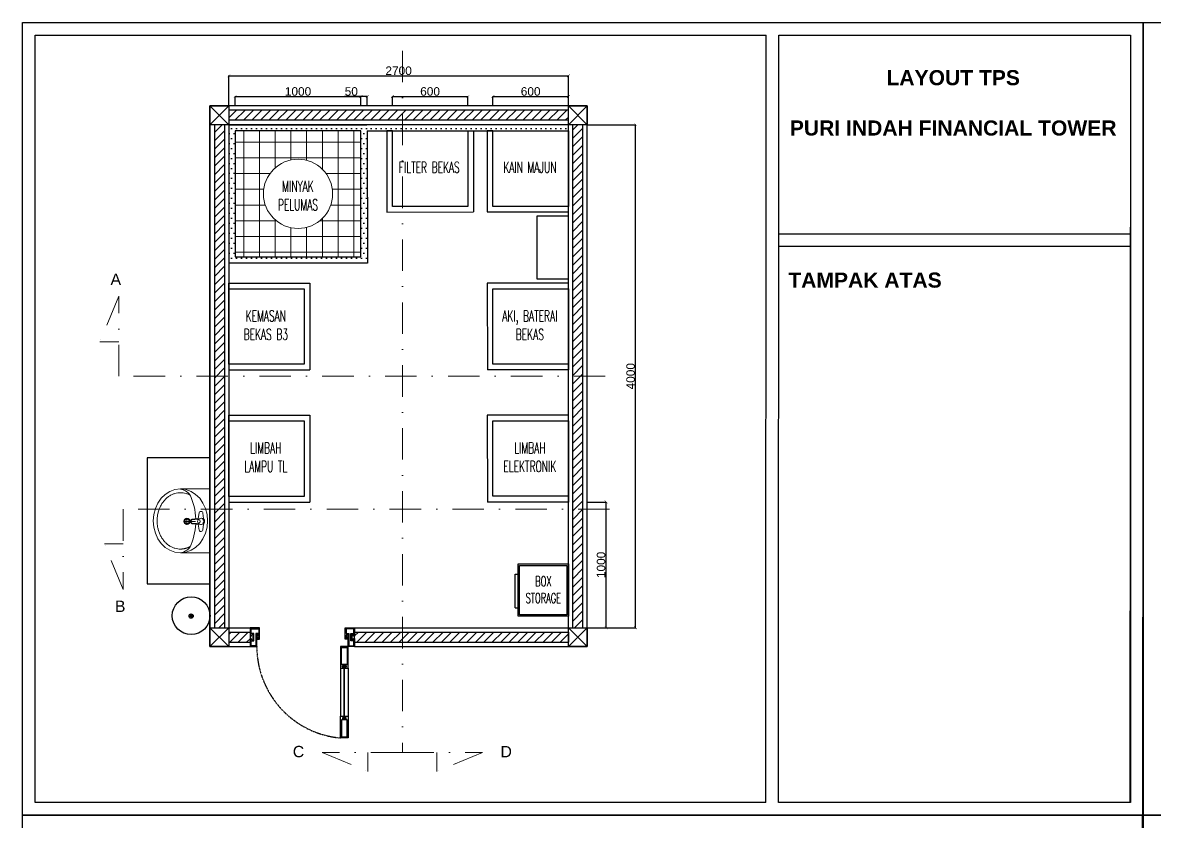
# Model space of a CAD drawing. Header units: millimetres. Extents: x -152054 to 94068, y -14280 to 90567.
# Drawn here: x 11138 to 20138, y 17401 to 23751 of the extents above; entities that cross this region are included whole.
import ezdxf

# ---------------------------------------------------------------- set-up
doc = ezdxf.new("R2010")
doc.units = ezdxf.units.MM
doc.linetypes.add('DASHDOT', pattern=[1, 0.5, -0.25, 0, -0.25])
doc.linetypes.add('HIDDEN', pattern=[0.375, 0.25, -0.125])
doc.layers.add('ALM', color=120, linetype='Continuous')
doc.layers.add('inst ME', color=7, linetype='Continuous', lineweight=13)
doc.styles.add('300', font='rs.shx', dxfattribs={"width": 0.6, "height": 100})
doc.styles.get("Standard").update_dxf_attribs({"font": 'arial.ttf'})
doc.dimstyles.new('ISO-25', dxfattribs={"dimtxt": 67.5, "dimasz": 22.5, "dimexe": 1.25, "dimexo": 0.625, "dimgap": 5.63, "dimtad": 1, "dimtoh": 1, "dimdec": 0, "dimtxsty": 'Standard', "dimblk": 'ARCHTICK', "dimcen": 2.5, "dimclrd": 40, "dimclre": 40, "dimclrt": 1, "dimadec": 0, "dimazin": 0, "dimtfac": 1, "dimtdec": 0, "dimtmove": 0, "dimatfit": 3, "dimldrblk": 'BOXFILLED', "dimfxl": 1, "dimarcsym": 0})
pattern_1 = [(45, (6508.876610297404, 15647.33039017276), (-33.67596045400933, 33.67596045400933), [])]

# ---------------------------------------------------------------- blocks, each defined once
blk = doc.blocks.new('A$C33FC0FF0')
at = {"lineweight": 5}
for p, q in [((-9.354243957204744e-08, 0.4507267894150573), (0.5079999064519143, 0.4507267894150573)), ((-9.354243957204744e-08, 0.2158684226087644), (-9.354243957204744e-08, 0.4507267894150573)), ((0.5079999064519143, 0.2158684226087644), (0.5079999064519143, 0.4507267894150573)), ((0.178948063997268, 0.3731786356729572), (0.1792391819517434, 0.3806498138510506)), ((0.2354349862771414, 0.3571142584260087), (0.189128348280974, 0.3634468945965637)), ((0.1928528779799308, 0.3938887504918966), (0.2337506328376548, 0.3983556106177275)), ((0.2335180997806674, 0.3796975837976788), (0.2397893833740454, 0.3058140031498624)), ((0.2832471790143245, 0.3796975837976788), (0.2769758954282224, 0.3058140031498624)), ((0.280969977165114, 0.3571142584260087), (0.3272766151612814, 0.3634468945965637)), ((0.3235520854623246, 0.3938887504918966), (0.2826543306046005, 0.3983556106177275)), ((0.3374568994449874, 0.3731786356729572), (0.337165781490512, 0.3806498138510506)), ((0.240885111595162, 0.3555596375954337), (0.2454041018618227, 0.3058140031498624)), ((0.2482796256417714, 0.2966458652736037), (0.2503162111797792, 0.2841269683922292)), ((0.2576171812443135, 0.335671753018687), (0.2576171812443135, 0.2387240283496794)), ((0.268125337800484, 0.2966458652736037), (0.2660887522624762, 0.2841269683922292)), ((0.2758786282838628, 0.3551993255241541), (0.2713857948519944, 0.3058140031498624)), ((0.2841376400365334, 0.2670004182873527), (0.2315459493229355, 0.2670004182873527))]:
    blk.add_line(p, q, dxfattribs=at)
for radius in [0.02383083793226978, 0.02183083793226978, 0.01683083793226978]:
    blk.add_circle((0.257406754780277, 0.2675723679203657), radius, dxfattribs=at)
for centre, radius, start, end in [((0.1903382500140651, 0.3749031827319413), 0.01151999999999999, 188.6095568991293, 263.9713243680489), ((0.1921809339301035, 0.3809607152579702), 0.01294548584827886, 87.02468754385153, 181.3761593583072), ((0.2583826394011339, 0.3801619037913042), 0.02490303785052895, 351.5466323720183, 188.4533676279817), ((0.2328105160677296, 0.4098371863146895), 0.01151999999999999, 274.6809627620971, 310.7525086621908), ((0.2583826394011339, 0.3801619037913042), 0.02765340788443385, 49.17451218892154, 130.7525086621908), ((0.2583826394011339, 0.3554542117271922), 0.01749784540707617, 352.5304383433414, 188.6494162602467), ((0.2583826394011339, 0.3801619037913042), 0.02189340788443386, 37.14188673040559, 142.8581132695944), ((0.2839925402558947, 0.4098045902792364), 0.01151999999999999, 229.1745121889215, 265.3190372379029), ((0.3242240295121519, 0.3809607152579702), 0.01294548584827886, 358.6238406416928, 92.97531245614847), ((0.3260667134281903, 0.3749031827319413), 0.01151999999999999, 276.028675631951, 351.3904431008707), ((0.1360294598753171, 0.1886028600565623), 0.1378902532047498, 131.9060658655488, 168.5304646853279), ((0.2545108897438695, -0.1672679725234048), 0.5045403830575097, 91.75197765240475, 114.6686400036447), ((0.2583826394011339, 0.3149071389561868), 0.02069768799518293, 206.061203603488, 333.9387963965121), ((0.242673021374685, 0.3589062894825474), 0.003794298381755594, 241.8871576651208, 322.8859436543561), ((0.2583949483569086, 0.3132231684285216), 0.01495519384051879, 209.6977278247352, 330.3022721752649), ((0.2599746073656206, 0.377217776956968), 0.02506393934423359, 235.2791747182886, 265.1488311713068), ((0.2582024817211277, 0.2908894612555741), 0.01038867521493514, 220.6131552544545, 319.3868447455455), ((0.2556524394503867, 0.3797854142540018), 0.02762972217939876, 274.5723170384406, 303.0137675165857), ((0.2737319420675703, 0.3589062894825474), 0.003794298381755594, 217.1140563456439, 298.1128423348792), ((0.2545108897438695, -0.1672679725234048), 0.5045403830575097, 65.33135999635527, 87.44893531843653), ((0.3729917758510055, 0.188602254151192), 0.1378910673252366, 11.46972356156736, 48.09393413445123)]:
    blk.add_arc(centre, radius, start, end, dxfattribs=at)
at = {"lineweight": 5, "extrusion": (5.551115123125766e-17, -3.33066907387547e-16, -1)}
blk.add_ellipse((0.2539999064510994, 0.2158684226087644), major_axis=(0.2539999999999999, -1.283516736510873e-16), ratio=0.8503937007874015, dxfattribs=at)
at = {"lineweight": 5}
blk.add_open_spline([(0.4566146245242635, 0.2950253094095387), (0.4577025081644024, 0.2931106591859134), (0.4587476991991934, 0.2911868861920084), (0.4602504786280406, 0.2882918144096038), (0.4607405705874044, 0.2873252217614208), (0.4616989240867042, 0.2853896110318601), (0.4621671856266403, 0.2844205929359305), (0.4627399672799584, 0.2832057050327421), (0.4628547815418642, 0.282960637290671), (0.4633064864074186, 0.2819903523122775), (0.46363797538379, 0.2812647783794091), (0.4643988237194208, 0.279567561330623), (0.4648233909438204, 0.2785956425941549), (0.4656510090107986, 0.2766508288914338), (0.4660540598461012, 0.2756779339324567), (0.4668388407417297, 0.273731440283882), (0.4672205707875037, 0.2727578416088363), (0.4679629057036436, 0.270810213049117), (0.4683235105594576, 0.2698361831644434), (0.4690237906806942, 0.2678879647064605), (0.4693634659461168, 0.2669137761404272), (0.4698574283365815, 0.2654525786492741), (0.4700194907245532, 0.2649655270433868), (0.4703384564318185, 0.2639914863611921), (0.470495359765664, 0.2635044972776086), (0.4708040318264466, 0.262530615698779), (0.4709558005533836, 0.2620437232035329), (0.4712542278621186, 0.2610700688601355), (0.4714008864439165, 0.2605833070047083), (0.4715475725142824, 0.2600879474339308), (0.4715501420550936, 0.2600792673765682), (0.4716941670822052, 0.259592590831744), (0.4718331283775115, 0.2591147899001953), (0.4721085717728783, 0.2581509389419807), (0.4722449630398842, 0.2576648966787616), (0.4725126405000992, 0.2566932853660546), (0.4726439266933085, 0.2562077163238428), (0.472901428217483, 0.2552370856064954), (0.4730276435484484, 0.2547520239313599), (0.4733987345653077, 0.2532976512156893), (0.4736360552751648, 0.2523291524630622), (0.4740908237699841, 0.2503945943244617), (0.4743082715476703, 0.2494285349457641), (0.4747235678560173, 0.2474991287963348), (0.4749214163866782, 0.246535782040155), (0.4752977878788442, 0.2446120743843494), (0.4754763108330735, 0.2436517134919995), (0.4758143048575221, 0.241734250826994), (0.4759737759277414, 0.2407771490543382), (0.4762739398402118, 0.238866477884585), (0.4764146326897389, 0.2379129084802116), (0.4766775138459707, 0.2360095752956113), (0.4767997021599513, 0.2350598115153844), (0.4770258479302356, 0.2331643628203892), (0.4771298053792634, 0.232218677905621), (0.4774147419711881, 0.2293881513469387), (0.4775687853370982, 0.2275098378813709), (0.4778072327726477, 0.2237728054242325), (0.477891636842287, 0.2219140864326619), (0.4779676555526748, 0.2191423433032469), (0.477984563881364, 0.2182211514809751), (0.4779976700492625, 0.2168239027014351), (0.4779999064530784, 0.2163457641654531), (0.4779999064530784, 0.2158684226087644), (0.4779999064530784, 0.2016695438505849), (0.4760211127259026, 0.1867654840025352), (0.469318509819459, 0.1641166447952855), (0.4664724486256091, 0.1565471403955598), (0.4594653368812942, 0.1414955088184797), (0.45529904094019, 0.1340158241218887), (0.449297237425526, 0.1249124560563359), (0.4480434267215969, 0.123084832324821), (0.4429130627149789, 0.1158940658424399), (0.4387090497957615, 0.1106167270700098), (0.4280855739316394, 0.0986721654626308), (0.4214004604773436, 0.09213553445442813), (0.4069402460127094, 0.07983865915593924), (0.3991775289514408, 0.07409046070824843), (0.3828063145092528, 0.0635607270305627), (0.3741976672727105, 0.05877942478400655), (0.3564131960492887, 0.05030011118651601), (0.3472661372261427, 0.04661128333100351), (0.3285817973492158, 0.04032095533329993), (0.3190402602895119, 0.03773210401413962), (0.3050463463850974, 0.03473724206560291), (0.3002890513207603, 0.03385475792310899), (0.290820732906468, 0.03236475303856423), (0.2861098510375086, 0.03175633333012229), (0.2768795099082126, 0.03080465437233215), (0.2721538861196677, 0.03044415618205676), (0.2630804727859868, 0.02998346096137539), (0.2587334428799295, 0.02986842260725098), (0.2539154823580247, 0.02986842260725098), (0.2538311812068059, 0.02986845920531778), (0.2491112484322002, 0.02987256277992856), (0.2448384265489949, 0.02998756927991053), (0.235845926789807, 0.03044415618205676), (0.2311203030012621, 0.03080465437233215), (0.2218899618719661, 0.03175633333012229), (0.2171790800030067, 0.03236475303856423), (0.2077107615887144, 0.03385475792310899), (0.2029534665243773, 0.03473724206560291), (0.1889595526199628, 0.03773210401413962), (0.1794180155602589, 0.04032095533329993), (0.160733675683332, 0.04661128333100351), (0.151586616860186, 0.05030011118651601), (0.1338021456294882, 0.05877942478400655), (0.1251934984002219, 0.0635607270305627), (0.1088222839580339, 0.07409046070824843), (0.1010595668967653, 0.07983865915593924), (0.08659935242485517, 0.09213553445442813), (0.07991423897055938, 0.0986721654626308), (0.06775489587471384, 0.1123435875706491), (0.06228354610811948, 0.1194809397566132), (0.05270077196928469, 0.1340158241218887), (0.04853447602818051, 0.1414955088184797), (0.04152736428386561, 0.1565471403955598), (0.03868130309001572, 0.1641166447952855), (0.03197870018357207, 0.1867654840025352), (0.02999990645639627, 0.2016695438505849), (0.02999990645639627, 0.2300673013669439), (0.03197870018357207, 0.2449713612149935), (0.03868130309001572, 0.2676202004222432), (0.04152736428386561, 0.2751897048219689), (0.04685804621567513, 0.2866402801009826), (0.04886541682662937, 0.2905524933739798), (0.05104769212357496, 0.2944286002966692)], degree=3, knots=[2.909358250648408, 2.909358250648408, 2.909358250648408, 2.909358250648408, 3.057134521096683, 3.057134521096683, 3.131022656320821, 3.131022656320821, 3.204910791544958, 3.204910791544958, 3.223576662789548, 3.223576662789548, 3.278798926769095, 3.278798926769095, 3.352687061993232, 3.352687061993232, 3.42657519721737, 3.42657519721737, 3.500463332441507, 3.500463332441507, 3.574351467665644, 3.574351467665644, 3.648239602889781, 3.648239602889781, 3.68518367050185, 3.68518367050185, 3.722127738113919, 3.722127738113919, 3.759071805725988, 3.759071805725988, 3.796015873338056, 3.796015873338056, 3.796674782289097, 3.796674782289097, 3.832959940950125, 3.832959940950125, 3.869904008562194, 3.869904008562194, 3.906848076174262, 3.906848076174262, 3.943792143786331, 3.943792143786331, 4.017680279010468, 4.017680279010468, 4.091568414234605, 4.091568414234605, 4.165456549458742, 4.165456549458742, 4.23934468468288, 4.23934468468288, 4.313232819907017, 4.313232819907017, 4.387120955131155, 4.387120955131155, 4.461009090355292, 4.461009090355292, 4.53489722557943, 4.53489722557943, 4.682673496027704, 4.682673496027704, 4.830449766475978, 4.830449766475978, 4.904337901700116, 4.904337901700116, 4.942871021288198, 4.942871021288198, 4.942871021288198, 5.090647291736473, 5.090647291736473, 5.16453542696061, 5.16453542696061, 5.238423562184748, 5.238423562184748, 5.257089433429337, 5.257089433429337, 5.312311697408885, 5.312311697408885, 5.386199832633022, 5.386199832633022, 5.460087967857159, 5.460087967857159, 5.533976103081297, 5.533976103081297, 5.607864238305433, 5.607864238305433, 5.681752373529571, 5.681752373529571, 5.71869644114164, 5.71869644114164, 5.755640508753709, 5.755640508753709, 5.792584576365778, 5.792584576365778, 5.829528643977846, 5.829528643977846, 5.830187552928887, 5.830187552928887, 5.866472711589914, 5.866472711589914, 5.903416779201983, 5.903416779201983, 5.940360846814052, 5.940360846814052, 5.977304914426121, 5.977304914426121, 6.051193049650259, 6.051193049650259, 6.125081184874395, 6.125081184874395, 6.198969320098533, 6.198969320098533, 6.27285745532267, 6.27285745532267, 6.346745590546806, 6.346745590546806, 6.420633725770944, 6.420633725770944, 6.494521860995082, 6.494521860995082, 6.56840999621922, 6.56840999621922, 6.716186266667494, 6.716186266667494, 6.863962537115768, 6.863962537115768, 6.937850672339906, 6.937850672339906, 6.976383791927988, 6.976383791927988, 6.976383791927988, 6.976383791927988], dxfattribs=at)
blk = doc.blocks.new('_ArchTick')
at = {"color": 0, "linetype": 'ByBlock', "const_width": 0.15}
blk.add_lwpolyline([(-0.5, -0.5), (0.5, 0.5)], dxfattribs=at)
blk = doc.blocks.new('*D18')
at = {"color": 40, "lineweight": -2, "transparency": 16777216}
for p, q in [((15628.33296501662, 22939.8659091658), (16013.97882339968, 22939.8659091658)), ((16012.72882339968, 18939.8659091658), (16012.72882339968, 22939.8659091658)), ((15628.33296501662, 18939.8659091658), (16013.97882339968, 18939.8659091658))]:
    blk.add_line(p, q, dxfattribs=at)
at = {"layer": 'Defpoints', "color": 0, "transparency": 16777216}
for p in [(15627.70796501662, 22939.8659091658), (16012.72882339968, 22939.8659091658), (15627.70796501662, 18939.8659091658)]:
    blk.add_point(p, dxfattribs=at)
at = {"color": 40, "lineweight": -2, "transparency": 16777216, "xscale": 22.5, "yscale": 22.5, "zscale": 22.5}
for p, rotation in [((16012.72882339968, 22939.8659091658), 90), ((16012.72882339968, 18939.8659091658), 270)]:
    blk.add_blockref('_ArchTick', p, dxfattribs=dict(at, rotation=rotation))
at = {"color": 1, "transparency": 16777216, "insert": (15972.63514672846, 20939.8659091658), "char_height": 67.5, "attachment_point": 5, "rotation": 90}
blk.add_mtext('4000', dxfattribs=at)
blk = doc.blocks.new('_BoxFilled')
at = {"color": 0, "linetype": 'ByBlock', "lineweight": -2}
blk.add_line((-0.5, 0), (-1, 0), dxfattribs=at)
at = {"color": 0, "linetype": 'ByBlock'}
blk.add_solid([(-0.5, 0.5), (0.5, 0.5), (-0.5, -0.5), (0.5, -0.5)], dxfattribs=at)
blk = doc.blocks.new('*D24')
at = {"color": 40, "lineweight": -2, "transparency": 16777216}
for p, q in [((12777.70796501661, 23090.4909091658), (12777.70796501661, 23329.54034164162)), ((12777.70796501661, 23328.29034164162), (15477.70796501661, 23328.29034164162)), ((15477.70796501661, 23090.4909091658), (15477.70796501661, 23329.54034164162))]:
    blk.add_line(p, q, dxfattribs=at)
at = {"layer": 'Defpoints', "color": 0, "transparency": 16777216}
for p in [(15477.70796501661, 23328.29034164162), (12777.70796501661, 23089.8659091658), (15477.70796501661, 23089.8659091658)]:
    blk.add_point(p, dxfattribs=at)
at = {"color": 40, "lineweight": -2, "transparency": 16777216, "xscale": 22.5, "yscale": 22.5, "zscale": 22.5, "rotation": 180}
blk.add_blockref('_ArchTick', (12777.70796501661, 23328.29034164162), dxfattribs=at)
at = {"color": 40, "lineweight": -2, "transparency": 16777216, "xscale": 22.5, "yscale": 22.5, "zscale": 22.5}
blk.add_blockref('_ArchTick', (15477.70796501661, 23328.29034164162), dxfattribs=at)
at = {"color": 1, "transparency": 16777216, "insert": (14127.70796501661, 23368.38401831284), "char_height": 67.5, "attachment_point": 5}
blk.add_mtext('2700', dxfattribs=at)
blk = doc.blocks.new('*D19')
at = {"color": 40, "lineweight": -2, "transparency": 16777216}
for p, q in [((12827.70796501661, 23090.4909091658), (12827.70796501661, 23164.9150185975)), ((12827.70796501661, 23163.6650185975), (13827.70796501661, 23163.6650185975)), ((13827.70796501661, 23090.4909091658), (13827.70796501661, 23164.9150185975))]:
    blk.add_line(p, q, dxfattribs=at)
at = {"layer": 'Defpoints', "color": 0, "transparency": 16777216}
for p in [(13827.70796501661, 23163.6650185975), (12827.70796501661, 23089.8659091658), (13827.70796501661, 23089.8659091658)]:
    blk.add_point(p, dxfattribs=at)
at = {"color": 40, "lineweight": -2, "transparency": 16777216, "xscale": 22.5, "yscale": 22.5, "zscale": 22.5, "rotation": 180}
blk.add_blockref('_ArchTick', (12827.70796501661, 23163.6650185975), dxfattribs=at)
at = {"color": 40, "lineweight": -2, "transparency": 16777216, "xscale": 22.5, "yscale": 22.5, "zscale": 22.5}
blk.add_blockref('_ArchTick', (13827.70796501661, 23163.6650185975), dxfattribs=at)
at = {"color": 1, "transparency": 16777216, "insert": (13327.70796501661, 23203.75869526872), "char_height": 67.5, "attachment_point": 5}
blk.add_mtext('1000', dxfattribs=at)
blk = doc.blocks.new('*D20')
at = {"color": 40, "lineweight": -2, "transparency": 16777216}
for p, q in [((13827.70796501661, 23163.6650185975), (13697.48650526218, 23163.6650185975)), ((13827.70796501661, 23090.4909091658), (13827.70796501661, 23164.9150185975)), ((13877.90138038758, 23163.6650185975), (13827.70796501661, 23163.6650185975)), ((13877.90138038758, 23090.4909091658), (13877.90138038758, 23164.9150185975))]:
    blk.add_line(p, q, dxfattribs=at)
at = {"layer": 'Defpoints', "color": 0, "transparency": 16777216}
for p in [(13827.70796501661, 23163.6650185975), (13827.70796501661, 23089.8659091658), (13877.90138038758, 23089.8659091658)]:
    blk.add_point(p, dxfattribs=at)
at = {"color": 40, "lineweight": -2, "transparency": 16777216, "xscale": 22.5, "yscale": 22.5, "zscale": 22.5, "rotation": 180}
blk.add_blockref('_ArchTick', (13827.70796501661, 23163.6650185975), dxfattribs=at)
at = {"color": 40, "lineweight": -2, "transparency": 16777216, "xscale": 22.5, "yscale": 22.5, "zscale": 22.5}
blk.add_blockref('_ArchTick', (13877.90138038758, 23163.6650185975), dxfattribs=at)
at = {"color": 1, "transparency": 16777216, "insert": (13751.3472351394, 23203.75869526872), "char_height": 67.5, "attachment_point": 5}
blk.add_mtext('50', dxfattribs=at)
blk = doc.blocks.new('*D21')
at = {"color": 40, "lineweight": -2, "transparency": 16777216}
for p, q in [((14077.90138038758, 23090.4909091658), (14077.90138038758, 23164.9150185975)), ((14077.90138038758, 23163.6650185975), (14677.90138038758, 23163.6650185975)), ((14677.90138038758, 23090.4909091658), (14677.90138038758, 23164.9150185975))]:
    blk.add_line(p, q, dxfattribs=at)
at = {"layer": 'Defpoints', "color": 0, "transparency": 16777216}
for p in [(14677.90138038758, 23163.6650185975), (14077.90138038758, 23089.8659091658), (14677.90138038758, 23089.8659091658)]:
    blk.add_point(p, dxfattribs=at)
at = {"color": 40, "lineweight": -2, "transparency": 16777216, "xscale": 22.5, "yscale": 22.5, "zscale": 22.5, "rotation": 180}
blk.add_blockref('_ArchTick', (14077.90138038758, 23163.6650185975), dxfattribs=at)
at = {"color": 40, "lineweight": -2, "transparency": 16777216, "xscale": 22.5, "yscale": 22.5, "zscale": 22.5}
blk.add_blockref('_ArchTick', (14677.90138038758, 23163.6650185975), dxfattribs=at)
at = {"color": 1, "transparency": 16777216, "insert": (14377.90138038758, 23203.75869526872), "char_height": 67.5, "attachment_point": 5}
blk.add_mtext('600', dxfattribs=at)
blk = doc.blocks.new('*D22')
at = {"color": 40, "lineweight": -2, "transparency": 16777216}
for p, q in [((14877.70796501661, 23090.4909091658), (14877.70796501661, 23164.9150185975)), ((14877.70796501661, 23163.6650185975), (15477.70796501661, 23163.6650185975)), ((15477.70796501661, 23090.4909091658), (15477.70796501661, 23164.9150185975))]:
    blk.add_line(p, q, dxfattribs=at)
at = {"layer": 'Defpoints', "color": 0, "transparency": 16777216}
for p in [(15477.70796501661, 23163.6650185975), (14877.70796501661, 23089.8659091658), (15477.70796501661, 23089.8659091658)]:
    blk.add_point(p, dxfattribs=at)
at = {"color": 40, "lineweight": -2, "transparency": 16777216, "xscale": 22.5, "yscale": 22.5, "zscale": 22.5, "rotation": 180}
blk.add_blockref('_ArchTick', (14877.70796501661, 23163.6650185975), dxfattribs=at)
at = {"color": 40, "lineweight": -2, "transparency": 16777216, "xscale": 22.5, "yscale": 22.5, "zscale": 22.5}
blk.add_blockref('_ArchTick', (15477.70796501661, 23163.6650185975), dxfattribs=at)
at = {"color": 1, "transparency": 16777216, "insert": (15177.70796501661, 23203.75869526872), "char_height": 67.5, "attachment_point": 5}
blk.add_mtext('600', dxfattribs=at)
blk = doc.blocks.new('*D23')
at = {"color": 40, "lineweight": -2, "transparency": 16777216}
for p, q in [((15628.33296501662, 19939.86590916581), (15778.94060166999, 19939.86590916581)), ((15777.69060166999, 18939.86590916581), (15777.69060166999, 19939.86590916581)), ((15628.33296501662, 18939.86590916581), (15778.94060166999, 18939.86590916581))]:
    blk.add_line(p, q, dxfattribs=at)
at = {"layer": 'Defpoints', "color": 0, "transparency": 16777216}
for p in [(15627.70796501662, 19939.86590916581), (15777.69060166999, 19939.86590916581), (15627.70796501662, 18939.86590916581)]:
    blk.add_point(p, dxfattribs=at)
at = {"color": 40, "lineweight": -2, "transparency": 16777216, "xscale": 22.5, "yscale": 22.5, "zscale": 22.5}
for p, rotation in [((15777.69060166999, 19939.86590916581), 90), ((15777.69060166999, 18939.86590916581), 270)]:
    blk.add_blockref('_ArchTick', p, dxfattribs=dict(at, rotation=rotation))
at = {"color": 1, "transparency": 16777216, "insert": (15737.59692499878, 19439.8659091658), "char_height": 67.5, "attachment_point": 5, "rotation": 90}
blk.add_mtext('1000', dxfattribs=at)

msp = doc.modelspace()

# ---------------------------------------------------------------- hatches: boundary and pattern name
at = {"true_color": 0xed1f24}
h = msp.add_hatch(dxfattribs=at)
h.set_pattern_fill('ANSI31', color=240, scale=15)
h.set_pattern_definition(pattern_1)
h.paths.add_polyline_path([(15592.70796501661, 22939.8659091658), (15512.70796501661, 22939.8659091658), (15512.70796501661, 18939.8659091658), (15592.70796501661, 18939.8659091658)])
h.paths.add_polyline_path([(12777.70796501661, 23054.8659091658), (12777.70796501661, 22974.8659091658), (15477.70796501661, 22974.8659091658), (15477.70796501661, 23054.8659091658)])
h.paths.add_polyline_path([(12662.70796501661, 18939.8659091658), (12742.70796501661, 18939.8659091658), (12742.70796501661, 22939.8659091658), (12662.70796501661, 22939.8659091658)])
h = msp.add_hatch()
h.set_pattern_fill('DOTS', color=256, scale=25)
h.set_pattern_definition([(0, (6508.876610297404, 15647.33039017276), (19.84375, 39.6875), [0, -39.6875])])
h.paths.add_polyline_path([(15477.70796501661, 22939.8659091658), (12777.70796501661, 22939.8659091658), (12777.70796501661, 21839.8659091658), (13877.70796501661, 21839.8659091658), (13875.90138038758, 22889.8659091658), (15477.70796501661, 22889.8659091658)])
h.paths.add_polyline_path([(13827.70796501661, 22889.8659091658), (13827.70796501661, 21889.8659091658), (12827.70796501661, 21889.8659091658), (12827.70796501661, 22889.8659091658)], flags=16)
h = msp.add_hatch(dxfattribs=at)
h.set_pattern_fill('ANSI31', color=240, scale=15)
h.set_pattern_definition(pattern_1)
h.paths.add_polyline_path([(12777.70796501661, 18904.8659091658), (12777.70796501661, 18824.8659091658), (12947.36089227426, 18824.8659091658), (12947.36089227426, 18904.8659091658)])
h = msp.add_hatch(dxfattribs=at)
h.set_pattern_fill('ANSI31', color=240, scale=15)
h.set_pattern_definition(pattern_1)
h.paths.add_polyline_path([(13777.70796501661, 18904.8659091658), (13777.70796501661, 18824.8659091658), (15477.70796501661, 18824.8659091658), (15477.70796501661, 18904.8659091658)])
h = msp.add_hatch(dxfattribs=at)
h.set_pattern_fill('ANSI31', color=240, scale=15)
h.set_pattern_definition([(45, (6236.529537555047, 15647.33039017271), (-33.67596045400933, 33.67596045400933), [])])
h.paths.add_polyline_path([(13717.05907116076, 18887.45328484597), (13710.32030517602, 18873.97575287914), (13711.24581327161, 18872.47824932683), (13717.98457925409, 18885.95578129366)])
at = {"layer": 'inst ME'}
h = msp.add_hatch(dxfattribs=at)
h.set_pattern_fill('ANSI37', color=129, scale=1000, angle=45)
h.set_pattern_definition([(90, (10771.02946405019, 9925.954623030966), (-125, 0), []), (180, (10771.02946405019, 9925.954623030966), (-7.105427357601002e-15, -125), [])])
h.paths.add_polyline_path([(13827.70796501661, 22889.8659091658), (12827.70796501661, 22889.8659091658), (12827.70796501661, 21889.8659091658), (13827.70796501661, 21889.8659091658)])
h.paths.add_polyline_path([(13602.70796501661, 22389.8659091658, -1), (13052.70796501661, 22389.8659091658, -1)], flags=16)
h.paths.add_polyline_path([(13204.69653644519, 22309.71990916577), (13449.83939358804, 22309.71990916577), (13449.83939358804, 22441.71990916577), (13204.69653644519, 22441.71990916577)], flags=8)

# ---------------------------------------------------------------- linework, layer by layer
at = {"linetype": 'Continuous'}
for p, q in [((15077.74705137149, 19447.56743190766), (15477.70796501661, 19447.56743190766)), ((15077.74705137149, 19032.16438642394), (15077.74705137149, 19447.56743190766)), ((15477.70796501661, 19447.56743190766), (15477.70796501661, 19032.16438642394)), ((15055.52700061344, 19365.46514779487), (15077.74705137149, 19365.46514779487)), ((15055.52700061344, 19098.82453869812), (15055.52700061344, 19365.46514779487)), ((15088.85707675053, 19436.45740652863), (15466.59793963758, 19436.45740652863)), ((15088.85707675053, 19043.27441180297), (15088.85707675053, 19436.45740652863)), ((15466.59793963758, 19436.45740652863), (15466.59793963758, 19043.27441180297)), ((15477.70796501661, 19032.16438642394), (15077.74705137149, 19032.16438642394)), ((15466.59793963758, 19043.27441180297), (15088.85707675053, 19043.27441180297))]:
    msp.add_line(p, q, dxfattribs=at)
for points in [[(11137.7326179698, 23751.0088729205), (20047.7326179698, 23751.0088729205), (20047.7326179698, 17451.0088729205), (11137.7326179698, 17451.0088729205), (11137.7326179698, 23751.0088729205)], [(17051.45828227505, 23751.0088729205), (20047.7326179698, 23751.0088729205), (20043.5066146813, 17451.0088729205), (17047.23227898656, 17451.0088729205)], [(20047.7326179698, 23751.0088729205), (28957.7326179698, 23751.0088729205), (28957.7326179698, 17451.0088729205), (20047.7326179698, 17451.0088729205), (20047.7326179698, 23751.0088729205)], [(17047.29935840383, 17551.0088729205), (11237.7326179698, 17551.0088729205), (11237.7326179698, 23651.0088729205), (17051.39120285778, 23651.0088729205)], [(17047.29935840383, 17551.0088729205), (17051.39120285778, 23651.0088729205)], [(17151.39122535601, 23651.0088729205), (19947.7326179698, 23651.0088729205), (19947.7326179698, 17551.0088729205), (17147.29938090207, 17551.0088729205)], [(13777.70796501661, 18789.8659091658), (15627.70796501661, 18789.8659091658), (15627.70796501661, 23089.8659091658), (12627.70796501661, 23089.8659091658), (12627.70796501661, 18789.8659091658), (12947.36089227426, 18789.8659091658)], [(15477.70796501661, 23054.8659091658), (12777.70796501661, 23054.8659091658)], [(15477.70796501661, 22974.8659091658), (12777.70796501661, 22974.8659091658)], [(12627.70796501661, 18939.8659091658), (12627.70796501661, 22939.8659091658)], [(12662.70796501661, 22939.8659091658), (12662.70796501661, 18939.8659091658)], [(12742.70796501661, 22939.8659091658), (12742.70796501661, 18939.8659091658)], [(13702.83278741663, 18939.8659091658), (15477.70796501661, 18939.8659091658), (15477.70796501661, 22939.8659091658), (12777.70796501661, 22939.8659091658), (12777.70796501661, 18939.8659091658)], [(12777.70796501661, 22939.8659091658), (12777.70796501661, 21839.8659091658)], [(12777.70796501661, 22939.8659091658), (13875.8153525481, 22939.8659091658)], [(13877.90138038758, 22889.8659091658), (13879.70796501661, 21839.8659091658), (12777.70796501661, 21839.8659091658)], [(12827.70796501661, 21889.8659091658), (13827.70796501661, 21889.8659091658), (13827.70796501661, 22889.8659091658), (12827.70796501661, 22889.8659091658), (12827.70796501661, 21889.8659091658)], [(13877.90138038758, 22889.8659091658), (15477.70796501661, 22889.8659091658)], [(14077.90138038758, 22889.8659091658), (14032.90138038758, 22889.8659091658), (14032.90138038758, 22289.8659091658), (14032.90138038758, 22244.8659091658), (14723.28850566523, 22245.92246157118)], [(14077.90138038758, 22889.8659091658), (14677.90138038758, 22889.8659091658), (14677.90138038758, 22289.8659091658), (14077.90138038758, 22289.8659091658), (14077.90138038758, 22889.8659091658)], [(14678.28850566523, 22889.8659091658), (14723.28850566523, 22889.8659091658), (14723.28850566523, 22245.92246157118)], [(14877.70796501661, 22889.8659091658), (14832.70796501661, 22889.8659091658), (14832.70796501661, 22245.92246157118)], [(14877.70796501661, 22889.8659091658), (15477.70796501661, 22889.8659091658), (15477.70796501661, 22289.8659091658), (14877.70796501661, 22289.8659091658), (14877.70796501661, 22889.8659091658)], [(15512.70796501661, 18939.8659091658), (15512.70796501661, 22939.8659091658)], [(15592.70796501661, 18939.8659091658), (15592.70796501661, 22939.8659091658)], [(14832.70796501661, 22246.09218539129), (15477.70796501661, 22247.07927839537)], [(15227.70796501661, 22213.66615641941), (15227.70796501661, 21713.66615641941), (15477.70796501661, 21713.66615641941), (15477.70796501661, 22213.66615641941), (15227.70796501661, 22213.66615641941)], [(17150.33287320082, 22073.248960649), (19947.7326179698, 22073.248960649)], [(17150.33287320082, 21973.248960649), (19947.7326179698, 21973.248960649)], [(12777.70796501661, 21635.25303444345), (12777.70796501661, 21680.25303444345), (13377.70796501661, 21680.25303444345), (13422.70796501661, 21680.25303444345), (13421.65141261123, 20989.8659091658)], [(13377.70796501661, 21634.8659091658), (13377.70796501661, 21034.8659091658), (12777.70796501661, 21034.8659091658), (12777.70796501661, 21634.8659091658), (13377.70796501661, 21634.8659091658)], [(15477.70796501661, 21635.25303444345), (15477.70796501661, 21680.25303444345), (14877.70796501661, 21680.25303444345), (14832.70796501661, 21680.25303444345), (14833.76451742199, 20989.8659091658)], [(15477.70796501661, 21635.25303444345), (15477.70796501661, 21035.25303444345), (14877.70796501661, 21035.25303444345), (14877.70796501661, 21635.25303444345), (15477.70796501661, 21635.25303444345)], [(12777.70796501661, 21034.8659091658), (12777.70796501661, 20989.8659091658), (13421.65141261123, 20989.8659091658)], [(15477.70796501661, 21034.8659091658), (15477.70796501661, 20989.8659091658), (14833.76451742199, 20989.8659091658)], [(12777.70796501661, 20585.25303444345), (12777.70796501661, 20630.25303444345), (13377.70796501661, 20630.25303444345), (13422.70796501661, 20630.25303444345), (13421.65141261123, 19939.8659091658)], [(15477.70796501661, 20585.25303444345), (15477.70796501661, 20630.25303444345), (14877.70796501661, 20630.25303444345), (14832.70796501661, 20630.25303444345), (14833.76451742199, 19939.8659091658)], [(13377.70796501661, 20584.8659091658), (13377.70796501661, 19984.8659091658), (12777.70796501661, 19984.8659091658), (12777.70796501661, 20584.8659091658), (13377.70796501661, 20584.8659091658)], [(15477.70796501661, 20585.25303444345), (15477.70796501661, 19985.25303444345), (14877.70796501661, 19985.25303444345), (14877.70796501661, 20585.25303444345), (15477.70796501661, 20585.25303444345)], [(12627.70796501661, 18789.8659091658), (12627.70796501661, 19289.8659091658), (12627.70796501661, 20289.8659091658), (12127.70796501661, 20289.8659091658), (12127.70796501661, 19289.8659091658), (12627.70796501661, 19289.8659091658)], [(12777.70796501661, 19984.8659091658), (12777.70796501661, 19939.8659091658), (13421.65141261123, 19939.8659091658)], [(15477.70796501661, 19984.8659091658), (15477.70796501661, 19939.8659091658), (14833.76451742199, 19939.8659091658)], [(15055.52700061344, 19098.82453869812), (15077.74705137149, 19098.82453869811)], [(12461.03577731752, 19032.96789930049), (12494.45308869212, 19032.88681506907)], [(12477.74443300482, 19032.92735718478), (12477.74443300482, 19049.63606205799)], [(12477.74443300482, 19049.63606205799), (12477.74443300482, 19016.21865231157)], [(12777.70796501661, 18939.8659091658), (12950.23606987424, 18939.8659091658)], [(12777.70796501661, 18939.8659091658), (13022.23606987424, 18939.8659091658)], [(12777.70796501661, 18904.8659091658), (12947.36089227388, 18904.8659091658)], [(12947.36089227426, 18939.8659091658), (12947.36089227426, 18789.8659091658)], [(13777.70796501661, 18790.11555396876), (13777.70796501661, 18939.8659091658)], [(13777.70796501699, 18904.8659091658), (15477.70796501661, 18904.8659091658)], [(15477.70796501661, 18904.8659091658), (15477.70796501661, 18824.8659091658)], [(12777.70796501661, 18824.8659091658), (12947.36089227426, 18824.8659091658)], [(13777.70796501661, 18824.8659091658), (15477.70796501661, 18824.8659091658)], [(11137.7326179698, 17451.0088729205), (20047.7326179698, 17451.0088729205), (20047.7326179698, 11151.0088729205), (11137.7326179698, 11151.0088729205), (11137.7326179698, 17451.0088729205)], [(17051.45828227505, 17451.0088729205), (20047.7326179698, 17451.0088729205), (20043.5066146813, 11151.0088729205), (17047.23227898656, 11151.0088729205)], [(20043.5066146813, 17451.0088729205), (28953.5066146813, 17451.0088729205), (28953.5066146813, 11151.0088729205), (20043.5066146813, 11151.0088729205), (20043.5066146813, 17451.0088729205)]]:
    msp.add_lwpolyline(points)
msp.add_lwpolyline([(19943.57367160034, 17551.0088729205), (17147.29938090207, 17551.0088729205), (17151.39122535602, 23651.0088729205), (19947.66551605428, 23651.0088729205)], close=True)
at = {"color": 1}
for points in [[(12627.70796501661, 23089.8659091658), (12777.70796501661, 23089.8659091658), (12777.70796501661, 22939.8659091658), (12627.70796501661, 22939.8659091658), (12627.70796501661, 23089.8659091658)], [(12627.70796501661, 22939.8659091658), (12777.70796501661, 23089.8659091658)], [(12777.70796501661, 22939.8659091658), (12627.70796501661, 23089.8659091658)], [(15477.70796501661, 23089.8659091658), (15627.70796501661, 23089.8659091658), (15627.70796501661, 22939.8659091658), (15477.70796501661, 22939.8659091658), (15477.70796501661, 23089.8659091658)], [(15477.70796501661, 22939.8659091658), (15627.70796501661, 23089.8659091658)], [(15627.70796501661, 22939.8659091658), (15477.70796501661, 23089.8659091658)], [(12627.70796501661, 18939.8659091658), (12777.70796501661, 18939.8659091658), (12777.70796501661, 18789.8659091658), (12627.70796501661, 18789.8659091658), (12627.70796501661, 18939.8659091658)], [(12627.70796501661, 18789.8659091658), (12777.70796501661, 18939.8659091658)], [(12777.70796501661, 18789.8659091658), (12627.70796501661, 18939.8659091658)], [(15477.70796501661, 18939.8659091658), (15627.70796501661, 18939.8659091658), (15627.70796501661, 18789.8659091658), (15477.70796501661, 18789.8659091658), (15477.70796501661, 18939.8659091658)], [(15477.70796501661, 18789.8659091658), (15627.70796501661, 18939.8659091658)], [(15627.70796501661, 18789.8659091658), (15477.70796501661, 18939.8659091658)]]:
    msp.add_lwpolyline(points, dxfattribs=at)
for centre, radius in [((12477.75240945057, 19036.21469637019), 150), ((12477.74443300482, 19032.92735718478), 16.70870487320851), ((12477.74443300482, 19032.92735718478), 6.708704873208507)]:
    msp.add_circle(centre, radius)
at = {"layer": 'ALM'}
for p, q in [((13665.39519861714, 18617.9026454913), (13665.39519861714, 18236.82491047488)), ((13725.29534069636, 18617.9026454913), (13725.29534069636, 18236.82491047488))]:
    msp.add_line(p, q, dxfattribs=at)
for points in [[(12999.77351659677, 18887.45328484591), (13008.00978613025, 18887.45328484591), (13014.74855211484, 18873.97575287909), (13022.23606987424, 18873.97575287873), (13022.23606987424, 18939.8659091661), (12947.36089227426, 18939.86590916575), (12947.36089227355, 18873.97575287873), (12954.84841003365, 18873.97575287909), (12961.58717601754, 18887.45328484591), (12969.07469377693, 18887.45328484627), (12969.07469377763, 18864.99073156707), (12969.07469377834, 18842.52817828784), (12961.58717601824, 18842.52817828819), (12954.8484100328, 18856.0057102547), (12947.36089227426, 18856.0057102547), (12947.36089227426, 18790.11555396871), (12999.77351659465, 18790.11555396839)], [(12992.28599883328, 18797.6030717281), (12954.84841003365, 18797.60307172778), (12954.84841003435, 18835.04066052813), (12976.56221153773, 18835.04066052777), (12976.56221153843, 18864.99073156672), (12976.56221153773, 18894.94080260598), (12954.8484100328, 18894.94080260563), (12954.84841003435, 18932.37839140632), (13014.74855211414, 18932.37839140568), (13014.74855211414, 18894.94080260598), (12992.28599883667, 18894.94080260598)], [(13725.2953406941, 18887.45328484597), (13717.05907116076, 18887.45328484597), (13710.32030517602, 18873.97575287914), (13702.83278741663, 18873.97575287879), (13702.83278741663, 18939.86590916615), (13777.70796501661, 18939.8659091658), (13777.70796501732, 18873.97575287879), (13770.22044725736, 18873.97575287914), (13763.48168127333, 18887.45328484597), (13755.99416351408, 18887.45328484632), (13755.99416351323, 18864.99073156712), (13755.99416351253, 18842.52817828789), (13763.48168127277, 18842.52817828824), (13770.22044725806, 18856.00571025475), (13777.70796501661, 18856.00571025475), (13777.70796501661, 18790.11555396876), (13725.29534069622, 18790.11555396844)], [(13732.78285845758, 18797.60307172815), (13770.22044725736, 18797.60307172784), (13770.22044725666, 18835.04066052818), (13748.50664575327, 18835.04066052783), (13748.50664575243, 18864.99073156677), (13748.50664575327, 18894.94080260603), (13770.22044725806, 18894.94080260568), (13770.22044725666, 18932.37839140637), (13710.32030517673, 18932.37839140574), (13710.32030517673, 18894.94080260603), (13732.78285845434, 18894.94080260603)], [(13022.23606987494, 18872.47824932678), (13013.82304401926, 18872.47824932678), (13007.08427803678, 18885.95578129361), (13001.27102014833, 18885.95578129396), (13001.27102014706, 18864.99073156742), (13014.74855211484, 18864.99073156672), (13014.74855211484, 18857.50321380733), (13001.27102014566, 18857.5032138087), (13001.27102014706, 18850.01569604895), (13022.23606987353, 18850.01569604691)], [(13702.83278741593, 18872.47824932683), (13711.24581327161, 18872.47824932683), (13717.98457925409, 18885.95578129366), (13723.79783714267, 18885.95578129401), (13723.79783714395, 18864.99073156748), (13710.32030517602, 18864.99073156677), (13710.32030517602, 18857.50321380738), (13723.79783714521, 18857.50321380875), (13723.79783714395, 18850.01569604901), (13702.83278741748, 18850.01569604696)], [(13686.36024834374, 18617.902645492), (13686.36024834374, 18625.39016325142), (13680.37023413663, 18632.12892923666), (13680.37023413719, 18639.616446994), (13710.32030517617, 18639.61644699337), (13710.32030517617, 18632.12892923532), (13704.33029096848, 18625.39016325002), (13704.33029096848, 18617.9026454913), (13725.29534069495, 18617.902645492), (13725.29534069636, 18790.11555396823), (13717.80782293627, 18790.11555396823), (13717.80782293541, 18790.11555396753), (13672.88271637512, 18790.11555396753), (13672.88271637709, 18790.11555396753), (13665.39519861573, 18790.11555396823), (13665.39519861714, 18617.9026454913)], [(13672.88271637653, 18647.10396475343), (13672.88271637596, 18782.62803620747), (13717.80782293541, 18782.62803620747), (13717.80782293541, 18647.10396475481)], [(13686.36024834374, 18236.82491047417), (13686.36024834374, 18229.33739271481), (13680.37023413663, 18222.59862672948), (13680.37023413733, 18215.11110897217), (13710.32030517617, 18215.11110897284), (13710.32030517617, 18222.59862673085), (13704.33029096848, 18229.33739271615), (13704.33029096848, 18236.82491047488), (13725.29534069509, 18236.82491047417), (13725.29534069636, 18064.61200199797), (13717.80782293627, 18064.61200199797), (13717.80782293838, 18064.61200199868), (13672.88271637794, 18064.61200199868), (13672.88271637723, 18064.61200199868), (13665.39519861573, 18064.61200199797), (13665.39519861714, 18236.82491047488)], [(13672.88271637653, 18207.62359121277), (13672.88271637864, 18072.09951975874), (13717.80782293838, 18072.09951975874), (13717.8078229357, 18207.6235912114)]]:
    msp.add_lwpolyline(points, close=True, dxfattribs=at)
at = {"layer": 'ALM', "color": 251}
for points in [[(13692.35026255143, 18617.90264549337), (13692.35026255143, 18633.62643278625), (13698.34027676052, 18633.62643278555), (13698.34027676052, 18617.90264549063), (13704.33029096848, 18617.90264549063), (13704.33029096919, 18639.61644699267), (13686.36024834374, 18639.616446994), (13686.36024834374, 18617.90264549337)], [(13698.34027676066, 18221.10112318059), (13698.3402768513, 18633.62643278555), (13692.35026264136, 18633.62643278555), (13692.35026255157, 18221.10112318059)], [(13692.35026255157, 18236.82491047279), (13692.35026255157, 18221.10112317996), (13698.34027676066, 18221.10112318059), (13698.34027676066, 18236.82491047555), (13704.33029096848, 18236.82491047555), (13704.33029096919, 18215.11110897354), (13686.36024834374, 18215.11110897217), (13686.36024834374, 18236.82491047279)]]:
    msp.add_lwpolyline(points, close=True, dxfattribs=at)
at = {"layer": 'ALM', "color": 251, "linetype": 'HIDDEN', "ltscale": 0.35}
msp.add_arc((13728.62562512344, 18790.71645064661), 728.8523562311432, 180.0472370668168, 265.0231396766839, dxfattribs=at)
at = {"layer": 'inst ME', "color": 252, "linetype": 'DASHDOT', "ltscale": 500}
for points in [[(14157.21807728376, 23527.28863299493), (14157.21807728376, 17947.84949552151), (13520.0733134858, 17947.84949552151), (13883.04987156633, 17798.02627176779), (13883.04987156633, 17947.84949552151)], [(14157.21807728376, 23527.28863299493), (14157.21807728376, 17947.84949552151), (14794.36284108172, 17947.84949552151), (14431.38628300119, 17798.02627176779), (14431.38628300119, 17947.84949552151)], [(15770.98650432245, 20939.8659091658), (11902.74662102729, 20939.8659091658), (11902.74662102729, 21577.01067296376), (11752.92339727358, 21214.03411488323), (11902.74662102729, 21214.03411488323)], [(15805.98650432245, 19881.96943716909), (11937.74662102729, 19881.96943716909), (11937.74662102729, 19244.82467337113), (11787.92339727358, 19607.80123145165), (11937.74662102729, 19607.80123145165)]]:
    msp.add_lwpolyline(points, dxfattribs=at)
at = {"layer": 'inst ME', "color": 5}
msp.add_circle((13327.70796501661, 22389.8659091658), 275, dxfattribs=at)

# ---------------------------------------------------------------- block references
at = {"color": 7, "xscale": 1000, "yscale": 1000, "zscale": 1000, "rotation": 270}
msp.add_blockref('A$C33FC0FF0', (12176.98117560156, 20043.86581562053), dxfattribs=at)

# ---------------------------------------------------------------- texts
at = {"layer": 'inst ME', "color": 3, "attachment_point": 5}
for s, insert, char_height in [('\\A1;{\\fArial|b1|i0|c0|p34;\\C256;LAYOUT TPS\\P\\PPURI INDAH FINANCIAL TOWER}', (18537.7337076464, 23112.72432307533), 120), ('\\A1;A', (11878.6775527809, 21710.63409493103), 90), ('\\A1;{\\fArial|b1|i0|c0|p34;\\C256;TAMPAK ATAS}', (17836.52512451586, 21703.40740591709), 120), ('\\A1;B', (11913.6775527809, 19111.20125140385), 90), ('\\A1;C', (13331.47034987327, 17955.37580433139), 90), ('\\A1;D', (14982.96580469425, 17955.37580433139), 90)]:
    msp.add_mtext(s, dxfattribs=dict(at, insert=insert, char_height=char_height))
at = {"layer": 'inst ME', "color": 3, "attachment_point": 5, "style": '300'}
for s, insert, char_height in [('\\A1;FILTER BEKAS', (14371.70834377799, 22600.78009289725), 88), ('\\A1;KAIN MAJUN', (15171.51492840702, 22600.78009289725), 88), ('\\A1;MINYAK \\PPELUMAS', (13327.26796501662, 22375.71990916577), 88), ('\\A1;KEMASAN \\PBEKAS B3', (13071.51492840702, 21345.78009289725), 88), ('\\A1;AKI, BATERAI\\PBEKAS', (15171.51492840701, 21346.16721817491), 88), ('\\A1;LIMBAH\\PLAMPU TL', (13071.51492840702, 20295.78009289725), 88), ('\\A1;LIMBAH \\PELEKTRONIK', (15171.51492840701, 20296.16721817491), 88), ('\\A1;BOX\\PSTORAGE', (15279.07611869608, 19243.04507922456), 80)]:
    msp.add_mtext(s, dxfattribs=dict(at, insert=insert, char_height=char_height))

# ---------------------------------------------------------------- dimensions: what is measured, and where the dimension line sits
for base, p1, p2, picture, middle in [((15477.70796501661, 23328.29034164162), (12777.70796501661, 23089.8659091658), (15477.70796501661, 23089.8659091658), '*D24', (14127.70796501661, 23368.38401831284)), ((13827.70796501661, 23163.6650185975), (12827.70796501661, 23089.8659091658), (13827.70796501661, 23089.8659091658), '*D19', (13327.70796501661, 23203.75869526872)), ((13827.70796501661, 23163.6650185975), (13877.90138038758, 23089.8659091658), (13827.70796501661, 23089.8659091658), '*D20', (13751.3472351394, 23203.75869526872)), ((14677.90138038758, 23163.6650185975), (14077.90138038758, 23089.8659091658), (14677.90138038758, 23089.8659091658), '*D21', (14377.90138038758, 23203.75869526872)), ((15477.70796501661, 23163.6650185975), (14877.70796501661, 23089.8659091658), (15477.70796501661, 23089.8659091658), '*D22', (15177.70796501661, 23203.75869526872))]:
    dim = msp.add_linear_dim(base=base, p1=p1, p2=p2, dimstyle='ISO-25')
    dim.commit()
    dim.dimension.update_dxf_attribs({"geometry": picture, "text_midpoint": middle})
dim = msp.add_linear_dim(base=(16012.72882339968, 22939.8659091658), p1=(15627.70796501661, 18939.8659091658), p2=(15627.70796501661, 22939.8659091658), angle=90, dimstyle='ISO-25')
dim.commit()
dim.dimension.update_dxf_attribs({"geometry": '*D18', "text_midpoint": (15972.63514672846, 20939.8659091658)})
dim = msp.add_linear_dim(base=(15777.69060166999, 19939.86590916581), p1=(15627.70796501662, 18939.8659091658), p2=(15627.70796501661, 19939.8659091658), angle=90, dimstyle='ISO-25')
dim.commit()
dim.dimension.update_dxf_attribs({"geometry": '*D23', "text_midpoint": (15777.69060166999, 19439.8659091658), "dimtype": 160})

doc.saveas('drawing.dxf')
